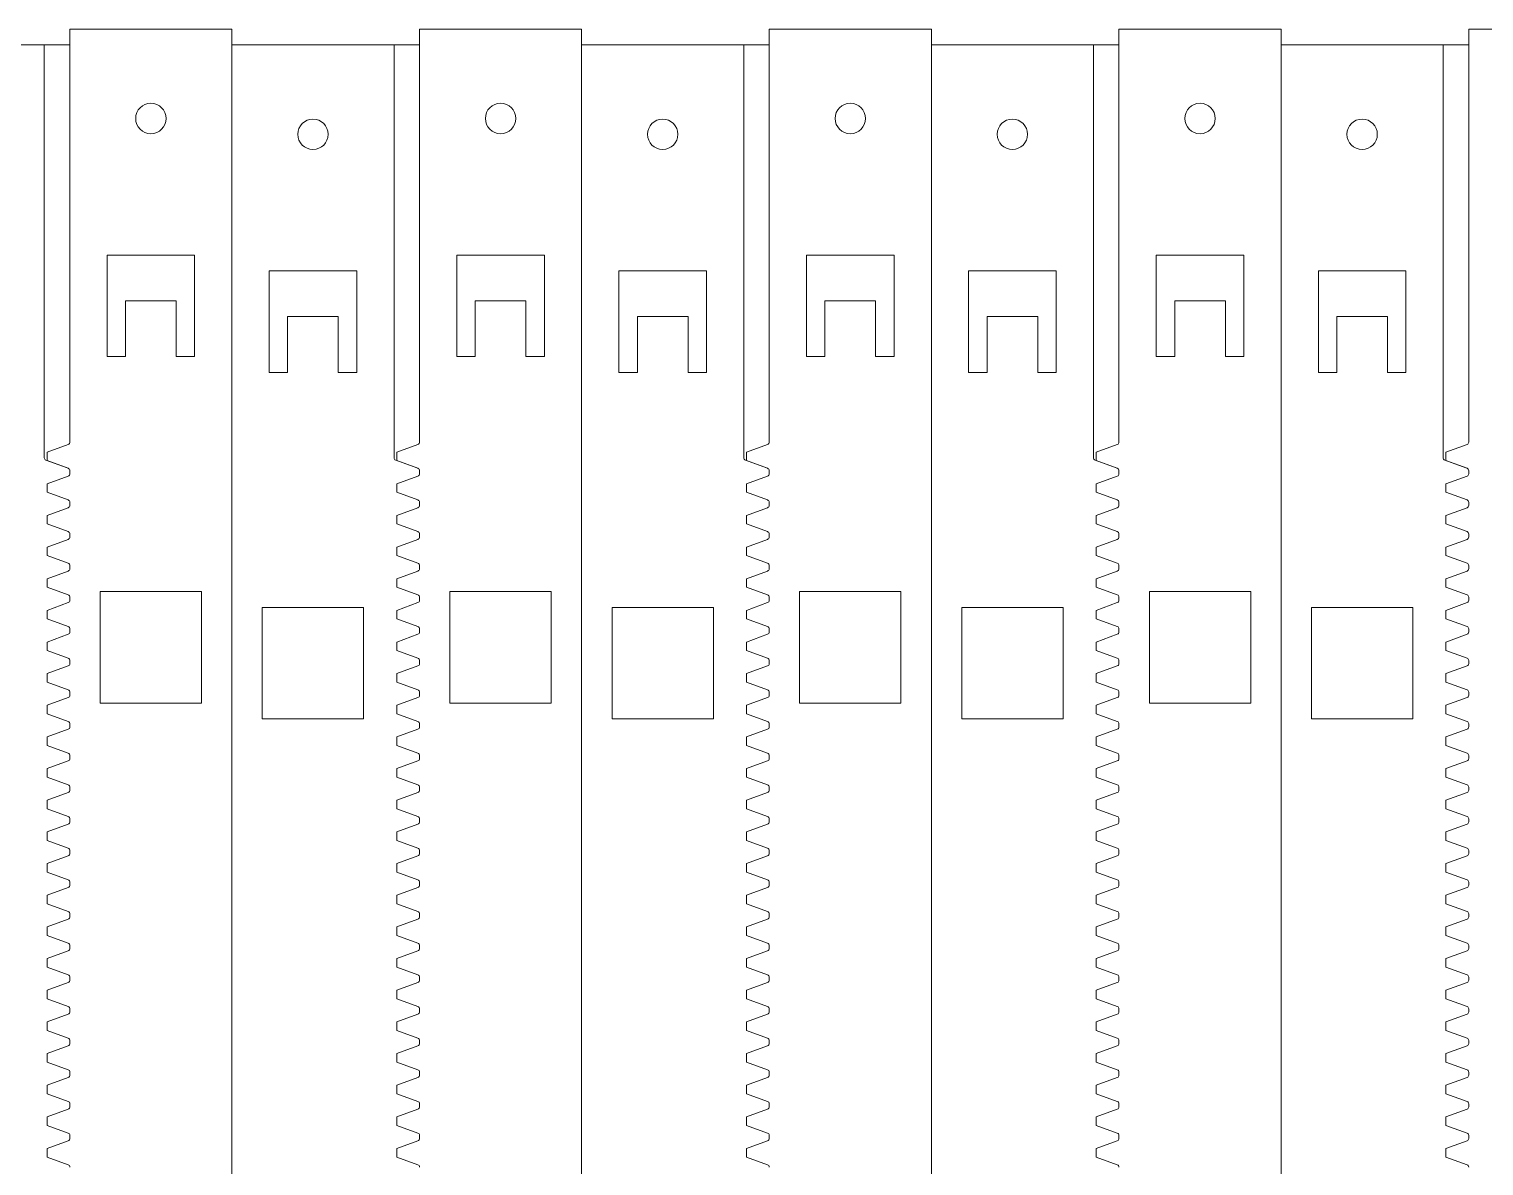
# Model space of a CAD drawing. Header units: millimetres. Extents: x -301 to 286, y -150 to 74.
# Drawn here: x -148.6 to -5, y -38.4 to 73.8 of the extents above; entities that cross this region are included whole.
import ezdxf

# ---------------------------------------------------------------- set-up
doc = ezdxf.new("R2010")
doc.units = ezdxf.units.MM
doc.header["$MEASUREMENT"] = 0
doc.layers.add('Layer 1', color=7, linetype='Continuous')

msp = doc.modelspace()

# ---------------------------------------------------------------- linework, layer by layer
at = {"layer": 'Layer 1', "color": 175, "lineweight": 18}
msp.add_lwpolyline([(9.5401, 73.7803), (-6.4599, 73.7803), (-6.4599, 72.2193), (-24.982, 72.2193), (-24.982, 73.7803), (-40.982, 73.7803), (-40.982, 72.2193), (-59.5041, 72.2193), (-59.5041, 73.7803), (-75.5041, 73.7803), (-75.5041, 72.2193), (-94.0262, 72.2193), (-94.0262, 73.7803), (-110.0262, 73.7803), (-110.0262, 72.2193), (-128.5483, 72.2193), (-128.5483, 73.7803), (-144.5483, 73.7803), (-144.5483, 72.2193), (-163.0704, 72.2193)], dxfattribs=at)
at = {"layer": 'Layer 1', "color": 114, "lineweight": 9}
for points in [[(-144.5483, 73.7803), (-144.5483, 33.0445)], [(-110.0262, 73.7803), (-110.0262, 33.0445)], [(-75.5041, 73.7803), (-75.5041, 33.0445)], [(-40.982, 73.7803), (-40.982, 33.0445)], [(-6.4599, 73.7803), (-6.4599, 33.0445)], [(-147.0704, 72.2193), (-147.0704, 31.4834)], [(-128.5483, -150.4475), (-128.5483, 72.2193)], [(-112.5483, 72.2193), (-112.5483, 31.4834)], [(-94.0262, -150.4475), (-94.0262, 72.2193)], [(-78.0262, 72.2193), (-78.0262, 31.4834)], [(-59.5041, -150.4475), (-59.5041, 72.2193)], [(-43.5041, 72.2193), (-43.5041, 31.4834)], [(-24.982, -150.4475), (-24.982, 72.2193)], [(-8.982, 72.2193), (-8.982, 31.4834)], [(-144.7128, 32.8095), (-146.7983, 32.0505), (-146.7983, 31.2076), (-144.7128, 30.4485)], [(-110.1907, 32.8095), (-112.2762, 32.0505), (-112.2762, 31.2076), (-110.1907, 30.4485)], [(-75.6686, 32.8095), (-77.7541, 32.0505), (-77.7541, 31.2076), (-75.6686, 30.4485)], [(-41.1465, 32.8095), (-43.232, 32.0505), (-43.232, 31.2076), (-41.1465, 30.4485)], [(-6.6244, 32.8095), (-8.7099, 32.0505), (-8.7099, 31.2076), (-6.6244, 30.4485)], [(-146.9059, 31.2485), (-144.8204, 30.4894)], [(-144.5483, 30.2136), (-144.5483, 29.9216)], [(-112.3838, 31.2485), (-110.2983, 30.4894)], [(-110.0262, 30.2136), (-110.0262, 29.9216)], [(-77.8617, 31.2485), (-75.7762, 30.4894)], [(-75.5041, 30.2136), (-75.5041, 29.9216)], [(-43.3396, 31.2485), (-41.2541, 30.4894)], [(-40.982, 30.2136), (-40.982, 29.9216)], [(-8.8175, 31.2485), (-6.732, 30.4894)], [(-6.4599, 30.2136), (-6.4599, 29.9216)], [(-144.7128, 29.6867), (-146.7983, 28.9277), (-146.7983, 28.0848), (-144.7128, 27.3257)], [(-110.1907, 29.6867), (-112.2762, 28.9277), (-112.2762, 28.0848), (-110.1907, 27.3257)], [(-75.6686, 29.6867), (-77.7541, 28.9277), (-77.7541, 28.0848), (-75.6686, 27.3257)], [(-41.1465, 29.6867), (-43.232, 28.9277), (-43.232, 28.0848), (-41.1465, 27.3257)], [(-6.6244, 29.6867), (-8.7099, 28.9277), (-8.7099, 28.0848), (-6.6244, 27.3257)], [(-144.7128, 26.5639), (-146.7983, 25.8049), (-146.7983, 24.962), (-144.7128, 24.2029)], [(-144.5483, 27.0908), (-144.5483, 26.7988)], [(-110.1907, 26.5639), (-112.2762, 25.8049), (-112.2762, 24.962), (-110.1907, 24.2029)], [(-110.0262, 27.0908), (-110.0262, 26.7988)], [(-75.6686, 26.5639), (-77.7541, 25.8049), (-77.7541, 24.962), (-75.6686, 24.2029)], [(-75.5041, 27.0908), (-75.5041, 26.7988)], [(-41.1465, 26.5639), (-43.232, 25.8049), (-43.232, 24.962), (-41.1465, 24.2029)], [(-40.982, 27.0908), (-40.982, 26.7988)], [(-6.6244, 26.5639), (-8.7099, 25.8049), (-8.7099, 24.962), (-6.6244, 24.2029)], [(-6.4599, 27.0908), (-6.4599, 26.7988)], [(-144.7128, 23.4411), (-146.7983, 22.682), (-146.7983, 21.8392), (-144.7128, 21.0801)], [(-144.5483, 23.968), (-144.5483, 23.676)], [(-110.1907, 23.4411), (-112.2762, 22.682), (-112.2762, 21.8392), (-110.1907, 21.0801)], [(-110.0262, 23.968), (-110.0262, 23.676)], [(-75.6686, 23.4411), (-77.7541, 22.682), (-77.7541, 21.8392), (-75.6686, 21.0801)], [(-75.5041, 23.968), (-75.5041, 23.676)], [(-41.1465, 23.4411), (-43.232, 22.682), (-43.232, 21.8392), (-41.1465, 21.0801)], [(-40.982, 23.968), (-40.982, 23.676)], [(-6.6244, 23.4411), (-8.7099, 22.682), (-8.7099, 21.8392), (-6.6244, 21.0801)], [(-6.4599, 23.968), (-6.4599, 23.676)], [(-144.7128, 20.3183), (-146.7983, 19.5592), (-146.7983, 18.7164), (-144.7128, 17.9573)], [(-144.5483, 20.8452), (-144.5483, 20.5532)], [(-110.1907, 20.3183), (-112.2762, 19.5592), (-112.2762, 18.7164), (-110.1907, 17.9573)], [(-110.0262, 20.8452), (-110.0262, 20.5532)], [(-75.6686, 20.3183), (-77.7541, 19.5592), (-77.7541, 18.7164), (-75.6686, 17.9573)], [(-75.5041, 20.8452), (-75.5041, 20.5532)], [(-41.1465, 20.3183), (-43.232, 19.5592), (-43.232, 18.7164), (-41.1465, 17.9573)], [(-40.982, 20.8452), (-40.982, 20.5532)], [(-6.6244, 20.3183), (-8.7099, 19.5592), (-8.7099, 18.7164), (-6.6244, 17.9573)], [(-6.4599, 20.8452), (-6.4599, 20.5532)], [(-144.5483, 17.7224), (-144.5483, 17.4304)], [(-110.0262, 17.7224), (-110.0262, 17.4304)], [(-75.5041, 17.7224), (-75.5041, 17.4304)], [(-40.982, 17.7224), (-40.982, 17.4304)], [(-6.4599, 17.7224), (-6.4599, 17.4304)], [(-144.7128, 17.1955), (-146.7983, 16.4364), (-146.7983, 15.5936), (-144.7128, 14.8345)], [(-110.1907, 17.1955), (-112.2762, 16.4364), (-112.2762, 15.5936), (-110.1907, 14.8345)], [(-75.6686, 17.1955), (-77.7541, 16.4364), (-77.7541, 15.5936), (-75.6686, 14.8345)], [(-41.1465, 17.1955), (-43.232, 16.4364), (-43.232, 15.5936), (-41.1465, 14.8345)], [(-6.6244, 17.1955), (-8.7099, 16.4364), (-8.7099, 15.5936), (-6.6244, 14.8345)], [(-144.5483, 14.5996), (-144.5483, 14.3076)], [(-110.0262, 14.5996), (-110.0262, 14.3076)], [(-75.5041, 14.5996), (-75.5041, 14.3076)], [(-40.982, 14.5996), (-40.982, 14.3076)], [(-6.4599, 14.5996), (-6.4599, 14.3076)], [(-144.7128, 14.0727), (-146.7983, 13.3136), (-146.7983, 12.4708), (-144.7128, 11.7117)], [(-110.1907, 14.0727), (-112.2762, 13.3136), (-112.2762, 12.4708), (-110.1907, 11.7117)], [(-75.6686, 14.0727), (-77.7541, 13.3136), (-77.7541, 12.4708), (-75.6686, 11.7117)], [(-41.1465, 14.0727), (-43.232, 13.3136), (-43.232, 12.4708), (-41.1465, 11.7117)], [(-6.6244, 14.0727), (-8.7099, 13.3136), (-8.7099, 12.4708), (-6.6244, 11.7117)], [(-144.7128, 10.9499), (-146.7983, 10.1908), (-146.7983, 9.348), (-144.7128, 8.5889)], [(-144.5483, 11.4768), (-144.5483, 11.1848)], [(-110.1907, 10.9499), (-112.2762, 10.1908), (-112.2762, 9.348), (-110.1907, 8.5889)], [(-110.0262, 11.4768), (-110.0262, 11.1848)], [(-75.6686, 10.9499), (-77.7541, 10.1908), (-77.7541, 9.348), (-75.6686, 8.5889)], [(-75.5041, 11.4768), (-75.5041, 11.1848)], [(-41.1465, 10.9499), (-43.232, 10.1908), (-43.232, 9.348), (-41.1465, 8.5889)], [(-40.982, 11.4768), (-40.982, 11.1848)], [(-6.6244, 10.9499), (-8.7099, 10.1908), (-8.7099, 9.348), (-6.6244, 8.5889)], [(-6.4599, 11.4768), (-6.4599, 11.1848)], [(-144.7128, 7.8271), (-146.7983, 7.068), (-146.7983, 6.2252), (-144.7128, 5.4661)], [(-144.5483, 8.354), (-144.5483, 8.062)], [(-110.1907, 7.8271), (-112.2762, 7.068), (-112.2762, 6.2252), (-110.1907, 5.4661)], [(-110.0262, 8.354), (-110.0262, 8.062)], [(-75.6686, 7.8271), (-77.7541, 7.068), (-77.7541, 6.2252), (-75.6686, 5.4661)], [(-75.5041, 8.354), (-75.5041, 8.062)], [(-41.1465, 7.8271), (-43.232, 7.068), (-43.232, 6.2252), (-41.1465, 5.4661)], [(-40.982, 8.354), (-40.982, 8.062)], [(-6.6244, 7.8271), (-8.7099, 7.068), (-8.7099, 6.2252), (-6.6244, 5.4661)], [(-6.4599, 8.354), (-6.4599, 8.062)], [(-144.7128, 4.7043), (-146.7983, 3.9452), (-146.7983, 3.1023), (-144.7128, 2.3433)], [(-144.5483, 5.2312), (-144.5483, 4.9392)], [(-110.1907, 4.7043), (-112.2762, 3.9452), (-112.2762, 3.1023), (-110.1907, 2.3433)], [(-110.0262, 5.2312), (-110.0262, 4.9392)], [(-75.6686, 4.7043), (-77.7541, 3.9452), (-77.7541, 3.1023), (-75.6686, 2.3433)], [(-75.5041, 5.2312), (-75.5041, 4.9392)], [(-41.1465, 4.7043), (-43.232, 3.9452), (-43.232, 3.1023), (-41.1465, 2.3433)], [(-40.982, 5.2312), (-40.982, 4.9392)], [(-6.6244, 4.7043), (-8.7099, 3.9452), (-8.7099, 3.1023), (-6.6244, 2.3433)], [(-6.4599, 5.2312), (-6.4599, 4.9392)], [(-144.7128, 1.5815), (-146.7983, 0.8224), (-146.7983, -0.0205), (-144.7128, -0.7795)], [(-144.5483, 2.1084), (-144.5483, 1.8164)], [(-110.1907, 1.5815), (-112.2762, 0.8224), (-112.2762, -0.0205), (-110.1907, -0.7795)], [(-110.0262, 2.1084), (-110.0262, 1.8164)], [(-75.6686, 1.5815), (-77.7541, 0.8224), (-77.7541, -0.0205), (-75.6686, -0.7795)], [(-75.5041, 2.1084), (-75.5041, 1.8164)], [(-41.1465, 1.5815), (-43.232, 0.8224), (-43.232, -0.0205), (-41.1465, -0.7795)], [(-40.982, 2.1084), (-40.982, 1.8164)], [(-6.6244, 1.5815), (-8.7099, 0.8224), (-8.7099, -0.0205), (-6.6244, -0.7795)], [(-6.4599, 2.1084), (-6.4599, 1.8164)], [(-144.5483, -1.0144), (-144.5483, -1.3064)], [(-110.0262, -1.0144), (-110.0262, -1.3064)], [(-75.5041, -1.0144), (-75.5041, -1.3064)], [(-40.982, -1.0144), (-40.982, -1.3064)], [(-6.4599, -1.0144), (-6.4599, -1.3064)], [(-144.7128, -1.5413), (-146.7983, -2.3004), (-146.7983, -3.1433), (-144.7128, -3.9023)], [(-110.1907, -1.5413), (-112.2762, -2.3004), (-112.2762, -3.1433), (-110.1907, -3.9023)], [(-75.6686, -1.5413), (-77.7541, -2.3004), (-77.7541, -3.1433), (-75.6686, -3.9023)], [(-41.1465, -1.5413), (-43.232, -2.3004), (-43.232, -3.1433), (-41.1465, -3.9023)], [(-6.6244, -1.5413), (-8.7099, -2.3004), (-8.7099, -3.1433), (-6.6244, -3.9023)], [(-144.5483, -4.1373), (-144.5483, -4.4292)], [(-110.0262, -4.1373), (-110.0262, -4.4292)], [(-75.5041, -4.1373), (-75.5041, -4.4292)], [(-40.982, -4.1373), (-40.982, -4.4292)], [(-6.4599, -4.1373), (-6.4599, -4.4292)], [(-144.7128, -4.6642), (-146.7983, -5.4232), (-146.7983, -6.2661), (-144.7128, -7.0251)], [(-110.1907, -4.6642), (-112.2762, -5.4232), (-112.2762, -6.2661), (-110.1907, -7.0251)], [(-75.6686, -4.6642), (-77.7541, -5.4232), (-77.7541, -6.2661), (-75.6686, -7.0251)], [(-41.1465, -4.6642), (-43.232, -5.4232), (-43.232, -6.2661), (-41.1465, -7.0251)], [(-6.6244, -4.6642), (-8.7099, -5.4232), (-8.7099, -6.2661), (-6.6244, -7.0251)], [(-144.7128, -7.787), (-146.7983, -8.546), (-146.7983, -9.3889), (-144.7128, -10.1479)], [(-144.5483, -7.2601), (-144.5483, -7.552)], [(-110.1907, -7.787), (-112.2762, -8.546), (-112.2762, -9.3889), (-110.1907, -10.1479)], [(-110.0262, -7.2601), (-110.0262, -7.552)], [(-75.6686, -7.787), (-77.7541, -8.546), (-77.7541, -9.3889), (-75.6686, -10.1479)], [(-75.5041, -7.2601), (-75.5041, -7.552)], [(-41.1465, -7.787), (-43.232, -8.546), (-43.232, -9.3889), (-41.1465, -10.1479)], [(-40.982, -7.2601), (-40.982, -7.552)], [(-6.6244, -7.787), (-8.7099, -8.546), (-8.7099, -9.3889), (-6.6244, -10.1479)], [(-6.4599, -7.2601), (-6.4599, -7.552)], [(-144.7128, -10.9098), (-146.7983, -11.6688), (-146.7983, -12.5117), (-144.7128, -13.2707)], [(-144.5483, -10.3829), (-144.5483, -10.6748)], [(-110.1907, -10.9098), (-112.2762, -11.6688), (-112.2762, -12.5117), (-110.1907, -13.2707)], [(-110.0262, -10.3829), (-110.0262, -10.6748)], [(-75.6686, -10.9098), (-77.7541, -11.6688), (-77.7541, -12.5117), (-75.6686, -13.2707)], [(-75.5041, -10.3829), (-75.5041, -10.6748)], [(-41.1465, -10.9098), (-43.232, -11.6688), (-43.232, -12.5117), (-41.1465, -13.2707)], [(-40.982, -10.3829), (-40.982, -10.6748)], [(-6.6244, -10.9098), (-8.7099, -11.6688), (-8.7099, -12.5117), (-6.6244, -13.2707)], [(-6.4599, -10.3829), (-6.4599, -10.6748)], [(-144.7128, -14.0326), (-146.7983, -14.7916), (-146.7983, -15.6345), (-144.7128, -16.3936)], [(-144.5483, -13.5057), (-144.5483, -13.7977)], [(-110.1907, -14.0326), (-112.2762, -14.7916), (-112.2762, -15.6345), (-110.1907, -16.3936)], [(-110.0262, -13.5057), (-110.0262, -13.7977)], [(-75.6686, -14.0326), (-77.7541, -14.7916), (-77.7541, -15.6345), (-75.6686, -16.3936)], [(-75.5041, -13.5057), (-75.5041, -13.7977)], [(-41.1465, -14.0326), (-43.232, -14.7916), (-43.232, -15.6345), (-41.1465, -16.3936)], [(-40.982, -13.5057), (-40.982, -13.7977)], [(-6.6244, -14.0326), (-8.7099, -14.7916), (-8.7099, -15.6345), (-6.6244, -16.3936)], [(-6.4599, -13.5057), (-6.4599, -13.7977)], [(-144.7128, -17.1554), (-146.7983, -17.9144), (-146.7983, -18.7573), (-144.7128, -19.5164)], [(-144.5483, -16.6285), (-144.5483, -16.9205)], [(-110.1907, -17.1554), (-112.2762, -17.9144), (-112.2762, -18.7573), (-110.1907, -19.5164)], [(-110.0262, -16.6285), (-110.0262, -16.9205)], [(-75.6686, -17.1554), (-77.7541, -17.9144), (-77.7541, -18.7573), (-75.6686, -19.5164)], [(-75.5041, -16.6285), (-75.5041, -16.9205)], [(-41.1465, -17.1554), (-43.232, -17.9144), (-43.232, -18.7573), (-41.1465, -19.5164)], [(-40.982, -16.6285), (-40.982, -16.9205)], [(-6.6244, -17.1554), (-8.7099, -17.9144), (-8.7099, -18.7573), (-6.6244, -19.5164)], [(-6.4599, -16.6285), (-6.4599, -16.9205)], [(-144.5483, -19.7513), (-144.5483, -20.0433)], [(-110.0262, -19.7513), (-110.0262, -20.0433)], [(-75.5041, -19.7513), (-75.5041, -20.0433)], [(-40.982, -19.7513), (-40.982, -20.0433)], [(-6.4599, -19.7513), (-6.4599, -20.0433)], [(-144.7128, -20.2782), (-146.7983, -21.0373), (-146.7983, -21.8801), (-144.7128, -22.6392)], [(-110.1907, -20.2782), (-112.2762, -21.0373), (-112.2762, -21.8801), (-110.1907, -22.6392)], [(-75.6686, -20.2782), (-77.7541, -21.0373), (-77.7541, -21.8801), (-75.6686, -22.6392)], [(-41.1465, -20.2782), (-43.232, -21.0373), (-43.232, -21.8801), (-41.1465, -22.6392)], [(-6.6244, -20.2782), (-8.7099, -21.0373), (-8.7099, -21.8801), (-6.6244, -22.6392)], [(-144.5483, -22.8741), (-144.5483, -23.1661)], [(-110.0262, -22.8741), (-110.0262, -23.1661)], [(-75.5041, -22.8741), (-75.5041, -23.1661)], [(-40.982, -22.8741), (-40.982, -23.1661)], [(-6.4599, -22.8741), (-6.4599, -23.1661)], [(-144.7128, -23.401), (-146.7983, -24.1601), (-146.7983, -25.0029), (-144.7128, -25.762)], [(-110.1907, -23.401), (-112.2762, -24.1601), (-112.2762, -25.0029), (-110.1907, -25.762)], [(-75.6686, -23.401), (-77.7541, -24.1601), (-77.7541, -25.0029), (-75.6686, -25.762)], [(-41.1465, -23.401), (-43.232, -24.1601), (-43.232, -25.0029), (-41.1465, -25.762)], [(-6.6244, -23.401), (-8.7099, -24.1601), (-8.7099, -25.0029), (-6.6244, -25.762)], [(-144.7128, -26.5238), (-146.7983, -27.2829), (-146.7983, -28.1257), (-144.7128, -28.8848)], [(-144.5483, -25.9969), (-144.5483, -26.2889)], [(-110.1907, -26.5238), (-112.2762, -27.2829), (-112.2762, -28.1257), (-110.1907, -28.8848)], [(-110.0262, -25.9969), (-110.0262, -26.2889)], [(-75.6686, -26.5238), (-77.7541, -27.2829), (-77.7541, -28.1257), (-75.6686, -28.8848)], [(-75.5041, -25.9969), (-75.5041, -26.2889)], [(-41.1465, -26.5238), (-43.232, -27.2829), (-43.232, -28.1257), (-41.1465, -28.8848)], [(-40.982, -25.9969), (-40.982, -26.2889)], [(-6.6244, -26.5238), (-8.7099, -27.2829), (-8.7099, -28.1257), (-6.6244, -28.8848)], [(-6.4599, -25.9969), (-6.4599, -26.2889)], [(-144.7128, -29.6466), (-146.7983, -30.4057), (-146.7983, -31.2485), (-144.7128, -32.0076)], [(-144.5483, -29.1197), (-144.5483, -29.4117)], [(-110.1907, -29.6466), (-112.2762, -30.4057), (-112.2762, -31.2485), (-110.1907, -32.0076)], [(-110.0262, -29.1197), (-110.0262, -29.4117)], [(-75.6686, -29.6466), (-77.7541, -30.4057), (-77.7541, -31.2485), (-75.6686, -32.0076)], [(-75.5041, -29.1197), (-75.5041, -29.4117)], [(-41.1465, -29.6466), (-43.232, -30.4057), (-43.232, -31.2485), (-41.1465, -32.0076)], [(-40.982, -29.1197), (-40.982, -29.4117)], [(-6.6244, -29.6466), (-8.7099, -30.4057), (-8.7099, -31.2485), (-6.6244, -32.0076)], [(-6.4599, -29.1197), (-6.4599, -29.4117)], [(-144.7128, -32.7694), (-146.7983, -33.5285), (-146.7983, -34.3713), (-144.7128, -35.1304)], [(-144.5483, -32.2425), (-144.5483, -32.5345)], [(-110.1907, -32.7694), (-112.2762, -33.5285), (-112.2762, -34.3713), (-110.1907, -35.1304)], [(-110.0262, -32.2425), (-110.0262, -32.5345)], [(-75.6686, -32.7694), (-77.7541, -33.5285), (-77.7541, -34.3713), (-75.6686, -35.1304)], [(-75.5041, -32.2425), (-75.5041, -32.5345)], [(-41.1465, -32.7694), (-43.232, -33.5285), (-43.232, -34.3713), (-41.1465, -35.1304)], [(-40.982, -32.2425), (-40.982, -32.5345)], [(-6.6244, -32.7694), (-8.7099, -33.5285), (-8.7099, -34.3713), (-6.6244, -35.1304)], [(-6.4599, -32.2425), (-6.4599, -32.5345)], [(-144.7128, -35.8922), (-146.7983, -36.6513), (-146.7983, -37.4941), (-144.7128, -38.2532)], [(-144.5483, -35.3653), (-144.5483, -35.6573)], [(-110.1907, -35.8922), (-112.2762, -36.6513), (-112.2762, -37.4941), (-110.1907, -38.2532)], [(-110.0262, -35.3653), (-110.0262, -35.6573)], [(-75.6686, -35.8922), (-77.7541, -36.6513), (-77.7541, -37.4941), (-75.6686, -38.2532)], [(-75.5041, -35.3653), (-75.5041, -35.6573)], [(-41.1465, -35.8922), (-43.232, -36.6513), (-43.232, -37.4941), (-41.1465, -38.2532)], [(-40.982, -35.3653), (-40.982, -35.6573)], [(-6.6244, -35.8922), (-8.7099, -36.6513), (-8.7099, -37.4941), (-6.6244, -38.2532)], [(-6.4599, -35.3653), (-6.4599, -35.6573)]]:
    msp.add_lwpolyline(points, dxfattribs=at)
at = {"layer": 'Layer 1', "color": 240, "lineweight": 9}
for points in [[(-134.0483, 46.9794), (-134.0483, 41.4794), (-132.2288, 41.4794), (-132.2288, 51.4794), (-140.8678, 51.4794), (-140.8678, 41.4794), (-139.0483, 41.4794), (-139.0483, 46.9794), (-134.0483, 46.9794)], [(-99.5262, 46.9794), (-99.5262, 41.4794), (-97.7067, 41.4794), (-97.7067, 51.4794), (-106.3457, 51.4794), (-106.3457, 41.4794), (-104.5262, 41.4794), (-104.5262, 46.9794), (-99.5262, 46.9794)], [(-65.0041, 46.9794), (-65.0041, 41.4794), (-63.1846, 41.4794), (-63.1846, 51.4794), (-71.8236, 51.4794), (-71.8236, 41.4794), (-70.0041, 41.4794), (-70.0041, 46.9794), (-65.0041, 46.9794)], [(-30.482, 46.9794), (-30.482, 41.4794), (-28.6625, 41.4794), (-28.6625, 51.4794), (-37.3015, 51.4794), (-37.3015, 41.4794), (-35.482, 41.4794), (-35.482, 46.9794), (-30.482, 46.9794)], [(-123.0483, 45.4184), (-123.0483, 39.9184), (-124.8678, 39.9184), (-124.8678, 49.9184), (-116.2288, 49.9184), (-116.2288, 39.9184), (-118.0483, 39.9184), (-118.0483, 45.4184), (-123.0483, 45.4184)], [(-88.5262, 45.4184), (-88.5262, 39.9184), (-90.3457, 39.9184), (-90.3457, 49.9184), (-81.7067, 49.9184), (-81.7067, 39.9184), (-83.5262, 39.9184), (-83.5262, 45.4184), (-88.5262, 45.4184)], [(-54.0041, 45.4184), (-54.0041, 39.9184), (-55.8236, 39.9184), (-55.8236, 49.9184), (-47.1846, 49.9184), (-47.1846, 39.9184), (-49.0041, 39.9184), (-49.0041, 45.4184), (-54.0041, 45.4184)], [(-19.482, 45.4184), (-19.482, 39.9184), (-21.3015, 39.9184), (-21.3015, 49.9184), (-12.6625, 49.9184), (-12.6625, 39.9184), (-14.482, 39.9184), (-14.482, 45.4184), (-19.482, 45.4184)], [(-131.5483, 7.2821), (-141.5483, 7.2821), (-141.5483, 18.2821), (-131.5483, 18.2821), (-131.5483, 7.2821)], [(-97.0262, 7.2821), (-107.0262, 7.2821), (-107.0262, 18.2821), (-97.0262, 18.2821), (-97.0262, 7.2821)], [(-62.5041, 7.2821), (-72.5041, 7.2821), (-72.5041, 18.2821), (-62.5041, 18.2821), (-62.5041, 7.2821)], [(-27.982, 7.2821), (-37.982, 7.2821), (-37.982, 18.2821), (-27.982, 18.2821), (-27.982, 7.2821)], [(-125.5483, 5.7211), (-115.5483, 5.7211), (-115.5483, 16.7211), (-125.5483, 16.7211), (-125.5483, 5.7211)], [(-91.0262, 5.7211), (-81.0262, 5.7211), (-81.0262, 16.7211), (-91.0262, 16.7211), (-91.0262, 5.7211)], [(-56.5041, 5.7211), (-46.5041, 5.7211), (-46.5041, 16.7211), (-56.5041, 16.7211), (-56.5041, 5.7211)], [(-21.982, 5.7211), (-11.982, 5.7211), (-11.982, 16.7211), (-21.982, 16.7211), (-21.982, 5.7211)]]:
    msp.add_lwpolyline(points, dxfattribs=at)
for points in [[(-136.5485, 63.4647), (-137.3769, 63.4647), (-138.0485, 64.1363), (-138.0485, 64.9647), (-138.0485, 65.7931), (-137.3769, 66.4647), (-136.5485, 66.4647), (-135.72, 66.4647), (-135.0485, 65.7931), (-135.0485, 64.9647), (-135.0485, 64.1363), (-135.72, 63.4647), (-136.5485, 63.4647)], [(-102.0264, 63.4647), (-102.8548, 63.4647), (-103.5264, 64.1363), (-103.5264, 64.9647), (-103.5264, 65.7931), (-102.8548, 66.4647), (-102.0264, 66.4647), (-101.1979, 66.4647), (-100.5264, 65.7931), (-100.5264, 64.9647), (-100.5264, 64.1363), (-101.1979, 63.4647), (-102.0264, 63.4647)], [(-67.5043, 63.4647), (-68.3327, 63.4647), (-69.0043, 64.1363), (-69.0043, 64.9647), (-69.0043, 65.7931), (-68.3327, 66.4647), (-67.5043, 66.4647), (-66.6758, 66.4647), (-66.0043, 65.7931), (-66.0043, 64.9647), (-66.0043, 64.1363), (-66.6758, 63.4647), (-67.5043, 63.4647)], [(-32.9822, 63.4647), (-33.8106, 63.4647), (-34.4822, 64.1363), (-34.4822, 64.9647), (-34.4822, 65.7931), (-33.8106, 66.4647), (-32.9822, 66.4647), (-32.1537, 66.4647), (-31.4822, 65.7931), (-31.4822, 64.9647), (-31.4822, 64.1363), (-32.1537, 63.4647), (-32.9822, 63.4647)], [(-120.5485, 61.9037), (-119.7201, 61.9037), (-119.0485, 62.5753), (-119.0485, 63.4037), (-119.0485, 64.2321), (-119.72, 64.9037), (-120.5485, 64.9037), (-121.3769, 64.9037), (-122.0485, 64.2321), (-122.0485, 63.4037), (-122.0485, 62.5753), (-121.3769, 61.9037), (-120.5485, 61.9037)], [(-86.0264, 61.9037), (-85.198, 61.9037), (-84.5264, 62.5753), (-84.5264, 63.4037), (-84.5264, 64.2321), (-85.1979, 64.9037), (-86.0264, 64.9037), (-86.8548, 64.9037), (-87.5264, 64.2321), (-87.5264, 63.4037), (-87.5264, 62.5753), (-86.8548, 61.9037), (-86.0264, 61.9037)], [(-51.5043, 61.9037), (-50.6759, 61.9037), (-50.0043, 62.5753), (-50.0043, 63.4037), (-50.0043, 64.2321), (-50.6758, 64.9037), (-51.5043, 64.9037), (-52.3327, 64.9037), (-53.0043, 64.2321), (-53.0043, 63.4037), (-53.0043, 62.5753), (-52.3327, 61.9037), (-51.5043, 61.9037)], [(-16.9822, 61.9037), (-16.1538, 61.9037), (-15.4822, 62.5753), (-15.4822, 63.4037), (-15.4822, 64.2321), (-16.1537, 64.9037), (-16.9822, 64.9037), (-17.8106, 64.9037), (-18.4822, 64.2321), (-18.4822, 63.4037), (-18.4822, 62.5753), (-17.8106, 61.9037), (-16.9822, 61.9037)]]:
    msp.add_open_spline(points, degree=3, knots=[0, 0, 0, 0, 1, 1, 1, 2, 2, 2, 3, 3, 3, 4, 4, 4, 4], dxfattribs=at)
at = {"layer": 'Layer 1', "color": 114, "lineweight": 9}
for points in [[(-144.5483, 33.0445), (-144.5485, 32.9394), (-144.6143, 32.8455), (-144.7128, 32.8095)], [(-110.0262, 33.0445), (-110.0264, 32.9394), (-110.0922, 32.8455), (-110.1907, 32.8095)], [(-75.5041, 33.0445), (-75.5043, 32.9394), (-75.5701, 32.8455), (-75.6686, 32.8095)], [(-40.982, 33.0445), (-40.9822, 32.9394), (-41.048, 32.8455), (-41.1465, 32.8095)], [(-6.4599, 33.0445), (-6.4601, 32.9394), (-6.5259, 32.8455), (-6.6244, 32.8095)], [(-147.0704, 31.4834), (-147.0705, 31.3783), (-147.0048, 31.2845), (-146.9059, 31.2485)], [(-144.7128, 30.4485), (-144.6143, 30.4126), (-144.5485, 30.3187), (-144.5483, 30.2136)], [(-112.5483, 31.4834), (-112.5484, 31.3783), (-112.4827, 31.2845), (-112.3838, 31.2485)], [(-110.1907, 30.4485), (-110.0922, 30.4126), (-110.0264, 30.3187), (-110.0262, 30.2136)], [(-78.0262, 31.4834), (-78.0263, 31.3783), (-77.9606, 31.2845), (-77.8617, 31.2485)], [(-75.6686, 30.4485), (-75.5701, 30.4126), (-75.5043, 30.3187), (-75.5041, 30.2136)], [(-43.5041, 31.4834), (-43.5042, 31.3783), (-43.4385, 31.2845), (-43.3396, 31.2485)], [(-41.1465, 30.4485), (-41.048, 30.4126), (-40.9822, 30.3187), (-40.982, 30.2136)], [(-8.982, 31.4834), (-8.9821, 31.3783), (-8.9164, 31.2845), (-8.8175, 31.2485)], [(-6.6244, 30.4485), (-6.5259, 30.4126), (-6.4601, 30.3187), (-6.4599, 30.2136)], [(-144.5483, 29.9216), (-144.5485, 29.8165), (-144.6143, 29.7227), (-144.7128, 29.6867)], [(-110.0262, 29.9216), (-110.0264, 29.8165), (-110.0922, 29.7227), (-110.1907, 29.6867)], [(-75.5041, 29.9216), (-75.5043, 29.8165), (-75.5701, 29.7227), (-75.6686, 29.6867)], [(-40.982, 29.9216), (-40.9822, 29.8165), (-41.048, 29.7227), (-41.1465, 29.6867)], [(-6.4599, 29.9216), (-6.4601, 29.8165), (-6.5259, 29.7227), (-6.6244, 29.6867)], [(-144.7128, 27.3257), (-144.6143, 27.2898), (-144.5485, 27.1959), (-144.5483, 27.0908)], [(-110.1907, 27.3257), (-110.0922, 27.2898), (-110.0264, 27.1959), (-110.0262, 27.0908)], [(-75.6686, 27.3257), (-75.5701, 27.2898), (-75.5043, 27.1959), (-75.5041, 27.0908)], [(-41.1465, 27.3257), (-41.048, 27.2898), (-40.9822, 27.1959), (-40.982, 27.0908)], [(-6.6244, 27.3257), (-6.5259, 27.2898), (-6.4601, 27.1959), (-6.4599, 27.0908)], [(-144.5483, 26.7988), (-144.5485, 26.6937), (-144.6143, 26.5999), (-144.7128, 26.5639)], [(-110.0262, 26.7988), (-110.0264, 26.6937), (-110.0922, 26.5999), (-110.1907, 26.5639)], [(-75.5041, 26.7988), (-75.5043, 26.6937), (-75.5701, 26.5999), (-75.6686, 26.5639)], [(-40.982, 26.7988), (-40.9822, 26.6937), (-41.048, 26.5999), (-41.1465, 26.5639)], [(-6.4599, 26.7988), (-6.4601, 26.6937), (-6.5259, 26.5999), (-6.6244, 26.5639)], [(-144.7128, 24.2029), (-144.6143, 24.167), (-144.5485, 24.0731), (-144.5483, 23.968)], [(-144.5483, 23.676), (-144.5485, 23.5709), (-144.6143, 23.4771), (-144.7128, 23.4411)], [(-110.1907, 24.2029), (-110.0922, 24.167), (-110.0264, 24.0731), (-110.0262, 23.968)], [(-110.0262, 23.676), (-110.0264, 23.5709), (-110.0922, 23.4771), (-110.1907, 23.4411)], [(-75.6686, 24.2029), (-75.5701, 24.167), (-75.5043, 24.0731), (-75.5041, 23.968)], [(-75.5041, 23.676), (-75.5043, 23.5709), (-75.5701, 23.4771), (-75.6686, 23.4411)], [(-41.1465, 24.2029), (-41.048, 24.167), (-40.9822, 24.0731), (-40.982, 23.968)], [(-40.982, 23.676), (-40.9822, 23.5709), (-41.048, 23.4771), (-41.1465, 23.4411)], [(-6.6244, 24.2029), (-6.5259, 24.167), (-6.4601, 24.0731), (-6.4599, 23.968)], [(-6.4599, 23.676), (-6.4601, 23.5709), (-6.5259, 23.4771), (-6.6244, 23.4411)], [(-144.7128, 21.0801), (-144.6143, 21.0442), (-144.5485, 20.9503), (-144.5483, 20.8452)], [(-144.5483, 20.5532), (-144.5485, 20.4481), (-144.6143, 20.3542), (-144.7128, 20.3183)], [(-110.1907, 21.0801), (-110.0922, 21.0442), (-110.0264, 20.9503), (-110.0262, 20.8452)], [(-110.0262, 20.5532), (-110.0264, 20.4481), (-110.0922, 20.3542), (-110.1907, 20.3183)], [(-75.6686, 21.0801), (-75.5701, 21.0442), (-75.5043, 20.9503), (-75.5041, 20.8452)], [(-75.5041, 20.5532), (-75.5043, 20.4481), (-75.5701, 20.3542), (-75.6686, 20.3183)], [(-41.1465, 21.0801), (-41.048, 21.0442), (-40.9822, 20.9503), (-40.982, 20.8452)], [(-40.982, 20.5532), (-40.9822, 20.4481), (-41.048, 20.3542), (-41.1465, 20.3183)], [(-6.6244, 21.0801), (-6.5259, 21.0442), (-6.4601, 20.9503), (-6.4599, 20.8452)], [(-6.4599, 20.5532), (-6.4601, 20.4481), (-6.5259, 20.3542), (-6.6244, 20.3183)], [(-144.7128, 17.9573), (-144.6143, 17.9214), (-144.5485, 17.8275), (-144.5483, 17.7224)], [(-144.5483, 17.4304), (-144.5485, 17.3253), (-144.6143, 17.2314), (-144.7128, 17.1955)], [(-110.1907, 17.9573), (-110.0922, 17.9214), (-110.0264, 17.8275), (-110.0262, 17.7224)], [(-110.0262, 17.4304), (-110.0264, 17.3253), (-110.0922, 17.2314), (-110.1907, 17.1955)], [(-75.6686, 17.9573), (-75.5701, 17.9214), (-75.5043, 17.8275), (-75.5041, 17.7224)], [(-75.5041, 17.4304), (-75.5043, 17.3253), (-75.5701, 17.2314), (-75.6686, 17.1955)], [(-41.1465, 17.9573), (-41.048, 17.9214), (-40.9822, 17.8275), (-40.982, 17.7224)], [(-40.982, 17.4304), (-40.9822, 17.3253), (-41.048, 17.2314), (-41.1465, 17.1955)], [(-6.6244, 17.9573), (-6.5259, 17.9214), (-6.4601, 17.8275), (-6.4599, 17.7224)], [(-6.4599, 17.4304), (-6.4601, 17.3253), (-6.5259, 17.2314), (-6.6244, 17.1955)], [(-144.7128, 14.8345), (-144.6143, 14.7986), (-144.5485, 14.7047), (-144.5483, 14.5996)], [(-110.1907, 14.8345), (-110.0922, 14.7986), (-110.0264, 14.7047), (-110.0262, 14.5996)], [(-75.6686, 14.8345), (-75.5701, 14.7986), (-75.5043, 14.7047), (-75.5041, 14.5996)], [(-41.1465, 14.8345), (-41.048, 14.7986), (-40.9822, 14.7047), (-40.982, 14.5996)], [(-6.6244, 14.8345), (-6.5259, 14.7986), (-6.4601, 14.7047), (-6.4599, 14.5996)], [(-144.5483, 14.3076), (-144.5485, 14.2025), (-144.6143, 14.1086), (-144.7128, 14.0727)], [(-110.0262, 14.3076), (-110.0264, 14.2025), (-110.0922, 14.1086), (-110.1907, 14.0727)], [(-75.5041, 14.3076), (-75.5043, 14.2025), (-75.5701, 14.1086), (-75.6686, 14.0727)], [(-40.982, 14.3076), (-40.9822, 14.2025), (-41.048, 14.1086), (-41.1465, 14.0727)], [(-6.4599, 14.3076), (-6.4601, 14.2025), (-6.5259, 14.1086), (-6.6244, 14.0727)], [(-144.7128, 11.7117), (-144.6143, 11.6758), (-144.5485, 11.5819), (-144.5483, 11.4768)], [(-110.1907, 11.7117), (-110.0922, 11.6758), (-110.0264, 11.5819), (-110.0262, 11.4768)], [(-75.6686, 11.7117), (-75.5701, 11.6758), (-75.5043, 11.5819), (-75.5041, 11.4768)], [(-41.1465, 11.7117), (-41.048, 11.6758), (-40.9822, 11.5819), (-40.982, 11.4768)], [(-6.6244, 11.7117), (-6.5259, 11.6758), (-6.4601, 11.5819), (-6.4599, 11.4768)], [(-144.5483, 11.1848), (-144.5485, 11.0797), (-144.6143, 10.9858), (-144.7128, 10.9499)], [(-110.0262, 11.1848), (-110.0264, 11.0797), (-110.0922, 10.9858), (-110.1907, 10.9499)], [(-75.5041, 11.1848), (-75.5043, 11.0797), (-75.5701, 10.9858), (-75.6686, 10.9499)], [(-40.982, 11.1848), (-40.9822, 11.0797), (-41.048, 10.9858), (-41.1465, 10.9499)], [(-6.4599, 11.1848), (-6.4601, 11.0797), (-6.5259, 10.9858), (-6.6244, 10.9499)], [(-144.7128, 8.5889), (-144.6143, 8.553), (-144.5485, 8.4591), (-144.5483, 8.354)], [(-144.5483, 8.062), (-144.5485, 7.9569), (-144.6143, 7.863), (-144.7128, 7.8271)], [(-110.1907, 8.5889), (-110.0922, 8.553), (-110.0264, 8.4591), (-110.0262, 8.354)], [(-110.0262, 8.062), (-110.0264, 7.9569), (-110.0922, 7.863), (-110.1907, 7.8271)], [(-75.6686, 8.5889), (-75.5701, 8.553), (-75.5043, 8.4591), (-75.5041, 8.354)], [(-75.5041, 8.062), (-75.5043, 7.9569), (-75.5701, 7.863), (-75.6686, 7.8271)], [(-41.1465, 8.5889), (-41.048, 8.553), (-40.9822, 8.4591), (-40.982, 8.354)], [(-40.982, 8.062), (-40.9822, 7.9569), (-41.048, 7.863), (-41.1465, 7.8271)], [(-6.6244, 8.5889), (-6.5259, 8.553), (-6.4601, 8.4591), (-6.4599, 8.354)], [(-6.4599, 8.062), (-6.4601, 7.9569), (-6.5259, 7.863), (-6.6244, 7.8271)], [(-144.7128, 5.4661), (-144.6143, 5.4301), (-144.5485, 5.3363), (-144.5483, 5.2312)], [(-144.5483, 4.9392), (-144.5485, 4.8341), (-144.6143, 4.7402), (-144.7128, 4.7043)], [(-110.1907, 5.4661), (-110.0922, 5.4301), (-110.0264, 5.3363), (-110.0262, 5.2312)], [(-110.0262, 4.9392), (-110.0264, 4.8341), (-110.0922, 4.7402), (-110.1907, 4.7043)], [(-75.6686, 5.4661), (-75.5701, 5.4301), (-75.5043, 5.3363), (-75.5041, 5.2312)], [(-75.5041, 4.9392), (-75.5043, 4.8341), (-75.5701, 4.7402), (-75.6686, 4.7043)], [(-41.1465, 5.4661), (-41.048, 5.4301), (-40.9822, 5.3363), (-40.982, 5.2312)], [(-40.982, 4.9392), (-40.9822, 4.8341), (-41.048, 4.7402), (-41.1465, 4.7043)], [(-6.6244, 5.4661), (-6.5259, 5.4301), (-6.4601, 5.3363), (-6.4599, 5.2312)], [(-6.4599, 4.9392), (-6.4601, 4.8341), (-6.5259, 4.7402), (-6.6244, 4.7043)], [(-144.7128, 2.3433), (-144.6143, 2.3073), (-144.5485, 2.2135), (-144.5483, 2.1084)], [(-144.5483, 1.8164), (-144.5485, 1.7113), (-144.6143, 1.6174), (-144.7128, 1.5815)], [(-110.1907, 2.3433), (-110.0922, 2.3073), (-110.0264, 2.2135), (-110.0262, 2.1084)], [(-110.0262, 1.8164), (-110.0264, 1.7113), (-110.0922, 1.6174), (-110.1907, 1.5815)], [(-75.6686, 2.3433), (-75.5701, 2.3073), (-75.5043, 2.2135), (-75.5041, 2.1084)], [(-75.5041, 1.8164), (-75.5043, 1.7113), (-75.5701, 1.6174), (-75.6686, 1.5815)], [(-41.1465, 2.3433), (-41.048, 2.3073), (-40.9822, 2.2135), (-40.982, 2.1084)], [(-40.982, 1.8164), (-40.9822, 1.7113), (-41.048, 1.6174), (-41.1465, 1.5815)], [(-6.6244, 2.3433), (-6.5259, 2.3073), (-6.4601, 2.2135), (-6.4599, 2.1084)], [(-6.4599, 1.8164), (-6.4601, 1.7113), (-6.5259, 1.6174), (-6.6244, 1.5815)], [(-144.7128, -0.7795), (-144.6143, -0.8155), (-144.5485, -0.9093), (-144.5483, -1.0144)], [(-144.5483, -1.3064), (-144.5485, -1.4115), (-144.6143, -1.5054), (-144.7128, -1.5413)], [(-110.1907, -0.7795), (-110.0922, -0.8155), (-110.0264, -0.9093), (-110.0262, -1.0144)], [(-110.0262, -1.3064), (-110.0264, -1.4115), (-110.0922, -1.5054), (-110.1907, -1.5413)], [(-75.6686, -0.7795), (-75.5701, -0.8155), (-75.5043, -0.9093), (-75.5041, -1.0144)], [(-75.5041, -1.3064), (-75.5043, -1.4115), (-75.5701, -1.5054), (-75.6686, -1.5413)], [(-41.1465, -0.7795), (-41.048, -0.8155), (-40.9822, -0.9093), (-40.982, -1.0144)], [(-40.982, -1.3064), (-40.9822, -1.4115), (-41.048, -1.5054), (-41.1465, -1.5413)], [(-6.6244, -0.7795), (-6.5259, -0.8155), (-6.4601, -0.9093), (-6.4599, -1.0144)], [(-6.4599, -1.3064), (-6.4601, -1.4115), (-6.5259, -1.5054), (-6.6244, -1.5413)], [(-144.7128, -3.9023), (-144.6143, -3.9383), (-144.5485, -4.0322), (-144.5483, -4.1373)], [(-110.1907, -3.9023), (-110.0922, -3.9383), (-110.0264, -4.0322), (-110.0262, -4.1373)], [(-75.6686, -3.9023), (-75.5701, -3.9383), (-75.5043, -4.0322), (-75.5041, -4.1373)], [(-41.1465, -3.9023), (-41.048, -3.9383), (-40.9822, -4.0322), (-40.982, -4.1373)], [(-6.6244, -3.9023), (-6.5259, -3.9383), (-6.4601, -4.0322), (-6.4599, -4.1373)], [(-144.5483, -4.4292), (-144.5485, -4.5343), (-144.6143, -4.6282), (-144.7128, -4.6642)], [(-110.0262, -4.4292), (-110.0264, -4.5343), (-110.0922, -4.6282), (-110.1907, -4.6642)], [(-75.5041, -4.4292), (-75.5043, -4.5343), (-75.5701, -4.6282), (-75.6686, -4.6642)], [(-40.982, -4.4292), (-40.9822, -4.5343), (-41.048, -4.6282), (-41.1465, -4.6642)], [(-6.4599, -4.4292), (-6.4601, -4.5343), (-6.5259, -4.6282), (-6.6244, -4.6642)], [(-144.7128, -7.0251), (-144.6143, -7.0611), (-144.5485, -7.155), (-144.5483, -7.2601)], [(-110.1907, -7.0251), (-110.0922, -7.0611), (-110.0264, -7.155), (-110.0262, -7.2601)], [(-75.6686, -7.0251), (-75.5701, -7.0611), (-75.5043, -7.155), (-75.5041, -7.2601)], [(-41.1465, -7.0251), (-41.048, -7.0611), (-40.9822, -7.155), (-40.982, -7.2601)], [(-6.6244, -7.0251), (-6.5259, -7.0611), (-6.4601, -7.155), (-6.4599, -7.2601)], [(-144.5483, -7.552), (-144.5485, -7.6571), (-144.6143, -7.751), (-144.7128, -7.787)], [(-110.0262, -7.552), (-110.0264, -7.6571), (-110.0922, -7.751), (-110.1907, -7.787)], [(-75.5041, -7.552), (-75.5043, -7.6571), (-75.5701, -7.751), (-75.6686, -7.787)], [(-40.982, -7.552), (-40.9822, -7.6571), (-41.048, -7.751), (-41.1465, -7.787)], [(-6.4599, -7.552), (-6.4601, -7.6571), (-6.5259, -7.751), (-6.6244, -7.787)], [(-144.7128, -10.1479), (-144.6143, -10.1839), (-144.5485, -10.2778), (-144.5483, -10.3829)], [(-144.5483, -10.6748), (-144.5485, -10.7799), (-144.6143, -10.8738), (-144.7128, -10.9098)], [(-110.1907, -10.1479), (-110.0922, -10.1839), (-110.0264, -10.2778), (-110.0262, -10.3829)], [(-110.0262, -10.6748), (-110.0264, -10.7799), (-110.0922, -10.8738), (-110.1907, -10.9098)], [(-75.6686, -10.1479), (-75.5701, -10.1839), (-75.5043, -10.2778), (-75.5041, -10.3829)], [(-75.5041, -10.6748), (-75.5043, -10.7799), (-75.5701, -10.8738), (-75.6686, -10.9098)], [(-41.1465, -10.1479), (-41.048, -10.1839), (-40.9822, -10.2778), (-40.982, -10.3829)], [(-40.982, -10.6748), (-40.9822, -10.7799), (-41.048, -10.8738), (-41.1465, -10.9098)], [(-6.6244, -10.1479), (-6.5259, -10.1839), (-6.4601, -10.2778), (-6.4599, -10.3829)], [(-6.4599, -10.6748), (-6.4601, -10.7799), (-6.5259, -10.8738), (-6.6244, -10.9098)], [(-144.7128, -13.2707), (-144.6143, -13.3067), (-144.5485, -13.4006), (-144.5483, -13.5057)], [(-144.5483, -13.7977), (-144.5485, -13.9028), (-144.6143, -13.9966), (-144.7128, -14.0326)], [(-110.1907, -13.2707), (-110.0922, -13.3067), (-110.0264, -13.4006), (-110.0262, -13.5057)], [(-110.0262, -13.7977), (-110.0264, -13.9028), (-110.0922, -13.9966), (-110.1907, -14.0326)], [(-75.6686, -13.2707), (-75.5701, -13.3067), (-75.5043, -13.4006), (-75.5041, -13.5057)], [(-75.5041, -13.7977), (-75.5043, -13.9028), (-75.5701, -13.9966), (-75.6686, -14.0326)], [(-41.1465, -13.2707), (-41.048, -13.3067), (-40.9822, -13.4006), (-40.982, -13.5057)], [(-40.982, -13.7977), (-40.9822, -13.9028), (-41.048, -13.9966), (-41.1465, -14.0326)], [(-6.6244, -13.2707), (-6.5259, -13.3067), (-6.4601, -13.4006), (-6.4599, -13.5057)], [(-6.4599, -13.7977), (-6.4601, -13.9028), (-6.5259, -13.9966), (-6.6244, -14.0326)], [(-144.7128, -16.3936), (-144.6143, -16.4295), (-144.5485, -16.5234), (-144.5483, -16.6285)], [(-144.5483, -16.9205), (-144.5485, -17.0256), (-144.6143, -17.1194), (-144.7128, -17.1554)], [(-110.1907, -16.3936), (-110.0922, -16.4295), (-110.0264, -16.5234), (-110.0262, -16.6285)], [(-110.0262, -16.9205), (-110.0264, -17.0256), (-110.0922, -17.1194), (-110.1907, -17.1554)], [(-75.6686, -16.3936), (-75.5701, -16.4295), (-75.5043, -16.5234), (-75.5041, -16.6285)], [(-75.5041, -16.9205), (-75.5043, -17.0256), (-75.5701, -17.1194), (-75.6686, -17.1554)], [(-41.1465, -16.3936), (-41.048, -16.4295), (-40.9822, -16.5234), (-40.982, -16.6285)], [(-40.982, -16.9205), (-40.9822, -17.0256), (-41.048, -17.1194), (-41.1465, -17.1554)], [(-6.6244, -16.3936), (-6.5259, -16.4295), (-6.4601, -16.5234), (-6.4599, -16.6285)], [(-6.4599, -16.9205), (-6.4601, -17.0256), (-6.5259, -17.1194), (-6.6244, -17.1554)], [(-144.7128, -19.5164), (-144.6143, -19.5523), (-144.5485, -19.6462), (-144.5483, -19.7513)], [(-144.5483, -20.0433), (-144.5485, -20.1484), (-144.6143, -20.2422), (-144.7128, -20.2782)], [(-110.1907, -19.5164), (-110.0922, -19.5523), (-110.0264, -19.6462), (-110.0262, -19.7513)], [(-110.0262, -20.0433), (-110.0264, -20.1484), (-110.0922, -20.2422), (-110.1907, -20.2782)], [(-75.6686, -19.5164), (-75.5701, -19.5523), (-75.5043, -19.6462), (-75.5041, -19.7513)], [(-75.5041, -20.0433), (-75.5043, -20.1484), (-75.5701, -20.2422), (-75.6686, -20.2782)], [(-41.1465, -19.5164), (-41.048, -19.5523), (-40.9822, -19.6462), (-40.982, -19.7513)], [(-40.982, -20.0433), (-40.9822, -20.1484), (-41.048, -20.2422), (-41.1465, -20.2782)], [(-6.6244, -19.5164), (-6.5259, -19.5523), (-6.4601, -19.6462), (-6.4599, -19.7513)], [(-6.4599, -20.0433), (-6.4601, -20.1484), (-6.5259, -20.2422), (-6.6244, -20.2782)], [(-144.7128, -22.6392), (-144.6143, -22.6751), (-144.5485, -22.769), (-144.5483, -22.8741)], [(-110.1907, -22.6392), (-110.0922, -22.6751), (-110.0264, -22.769), (-110.0262, -22.8741)], [(-75.6686, -22.6392), (-75.5701, -22.6751), (-75.5043, -22.769), (-75.5041, -22.8741)], [(-41.1465, -22.6392), (-41.048, -22.6751), (-40.9822, -22.769), (-40.982, -22.8741)], [(-6.6244, -22.6392), (-6.5259, -22.6751), (-6.4601, -22.769), (-6.4599, -22.8741)], [(-144.5483, -23.1661), (-144.5485, -23.2712), (-144.6143, -23.3651), (-144.7128, -23.401)], [(-110.0262, -23.1661), (-110.0264, -23.2712), (-110.0922, -23.3651), (-110.1907, -23.401)], [(-75.5041, -23.1661), (-75.5043, -23.2712), (-75.5701, -23.3651), (-75.6686, -23.401)], [(-40.982, -23.1661), (-40.9822, -23.2712), (-41.048, -23.3651), (-41.1465, -23.401)], [(-6.4599, -23.1661), (-6.4601, -23.2712), (-6.5259, -23.3651), (-6.6244, -23.401)], [(-144.7128, -25.762), (-144.6143, -25.7979), (-144.5485, -25.8918), (-144.5483, -25.9969)], [(-110.1907, -25.762), (-110.0922, -25.7979), (-110.0264, -25.8918), (-110.0262, -25.9969)], [(-75.6686, -25.762), (-75.5701, -25.7979), (-75.5043, -25.8918), (-75.5041, -25.9969)], [(-41.1465, -25.762), (-41.048, -25.7979), (-40.9822, -25.8918), (-40.982, -25.9969)], [(-6.6244, -25.762), (-6.5259, -25.7979), (-6.4601, -25.8918), (-6.4599, -25.9969)], [(-144.5483, -26.2889), (-144.5485, -26.394), (-144.6143, -26.4879), (-144.7128, -26.5238)], [(-110.0262, -26.2889), (-110.0264, -26.394), (-110.0922, -26.4879), (-110.1907, -26.5238)], [(-75.5041, -26.2889), (-75.5043, -26.394), (-75.5701, -26.4879), (-75.6686, -26.5238)], [(-40.982, -26.2889), (-40.9822, -26.394), (-41.048, -26.4879), (-41.1465, -26.5238)], [(-6.4599, -26.2889), (-6.4601, -26.394), (-6.5259, -26.4879), (-6.6244, -26.5238)], [(-144.7128, -28.8848), (-144.6143, -28.9207), (-144.5485, -29.0146), (-144.5483, -29.1197)], [(-144.5483, -29.4117), (-144.5485, -29.5168), (-144.6143, -29.6107), (-144.7128, -29.6466)], [(-110.1907, -28.8848), (-110.0922, -28.9207), (-110.0264, -29.0146), (-110.0262, -29.1197)], [(-110.0262, -29.4117), (-110.0264, -29.5168), (-110.0922, -29.6107), (-110.1907, -29.6466)], [(-75.6686, -28.8848), (-75.5701, -28.9207), (-75.5043, -29.0146), (-75.5041, -29.1197)], [(-75.5041, -29.4117), (-75.5043, -29.5168), (-75.5701, -29.6107), (-75.6686, -29.6466)], [(-41.1465, -28.8848), (-41.048, -28.9207), (-40.9822, -29.0146), (-40.982, -29.1197)], [(-40.982, -29.4117), (-40.9822, -29.5168), (-41.048, -29.6107), (-41.1465, -29.6466)], [(-6.6244, -28.8848), (-6.5259, -28.9207), (-6.4601, -29.0146), (-6.4599, -29.1197)], [(-6.4599, -29.4117), (-6.4601, -29.5168), (-6.5259, -29.6107), (-6.6244, -29.6466)], [(-144.7128, -32.0076), (-144.6143, -32.0435), (-144.5485, -32.1374), (-144.5483, -32.2425)], [(-144.5483, -32.5345), (-144.5485, -32.6396), (-144.6143, -32.7335), (-144.7128, -32.7694)], [(-110.1907, -32.0076), (-110.0922, -32.0435), (-110.0264, -32.1374), (-110.0262, -32.2425)], [(-110.0262, -32.5345), (-110.0264, -32.6396), (-110.0922, -32.7335), (-110.1907, -32.7694)], [(-75.6686, -32.0076), (-75.5701, -32.0435), (-75.5043, -32.1374), (-75.5041, -32.2425)], [(-75.5041, -32.5345), (-75.5043, -32.6396), (-75.5701, -32.7335), (-75.6686, -32.7694)], [(-41.1465, -32.0076), (-41.048, -32.0435), (-40.9822, -32.1374), (-40.982, -32.2425)], [(-40.982, -32.5345), (-40.9822, -32.6396), (-41.048, -32.7335), (-41.1465, -32.7694)], [(-6.6244, -32.0076), (-6.5259, -32.0435), (-6.4601, -32.1374), (-6.4599, -32.2425)], [(-6.4599, -32.5345), (-6.4601, -32.6396), (-6.5259, -32.7335), (-6.6244, -32.7694)], [(-144.7128, -35.1304), (-144.6143, -35.1663), (-144.5485, -35.2602), (-144.5483, -35.3653)], [(-144.5483, -35.6573), (-144.5485, -35.7624), (-144.6143, -35.8563), (-144.7128, -35.8922)], [(-110.1907, -35.1304), (-110.0922, -35.1663), (-110.0264, -35.2602), (-110.0262, -35.3653)], [(-110.0262, -35.6573), (-110.0264, -35.7624), (-110.0922, -35.8563), (-110.1907, -35.8922)], [(-75.6686, -35.1304), (-75.5701, -35.1663), (-75.5043, -35.2602), (-75.5041, -35.3653)], [(-75.5041, -35.6573), (-75.5043, -35.7624), (-75.5701, -35.8563), (-75.6686, -35.8922)], [(-41.1465, -35.1304), (-41.048, -35.1663), (-40.9822, -35.2602), (-40.982, -35.3653)], [(-40.982, -35.6573), (-40.9822, -35.7624), (-41.048, -35.8563), (-41.1465, -35.8922)], [(-6.6244, -35.1304), (-6.5259, -35.1663), (-6.4601, -35.2602), (-6.4599, -35.3653)], [(-6.4599, -35.6573), (-6.4601, -35.7624), (-6.5259, -35.8563), (-6.6244, -35.8922)], [(-144.7128, -38.2532), (-144.6143, -38.2892), (-144.5485, -38.383), (-144.5483, -38.4881)], [(-110.1907, -38.2532), (-110.0922, -38.2892), (-110.0264, -38.383), (-110.0262, -38.4881)], [(-75.6686, -38.2532), (-75.5701, -38.2892), (-75.5043, -38.383), (-75.5041, -38.4881)], [(-41.1465, -38.2532), (-41.048, -38.2892), (-40.9822, -38.383), (-40.982, -38.4881)], [(-6.6244, -38.2532), (-6.5259, -38.2892), (-6.4601, -38.383), (-6.4599, -38.4881)]]:
    msp.add_open_spline(points, degree=3, dxfattribs=at)

doc.saveas('drawing.dxf')
